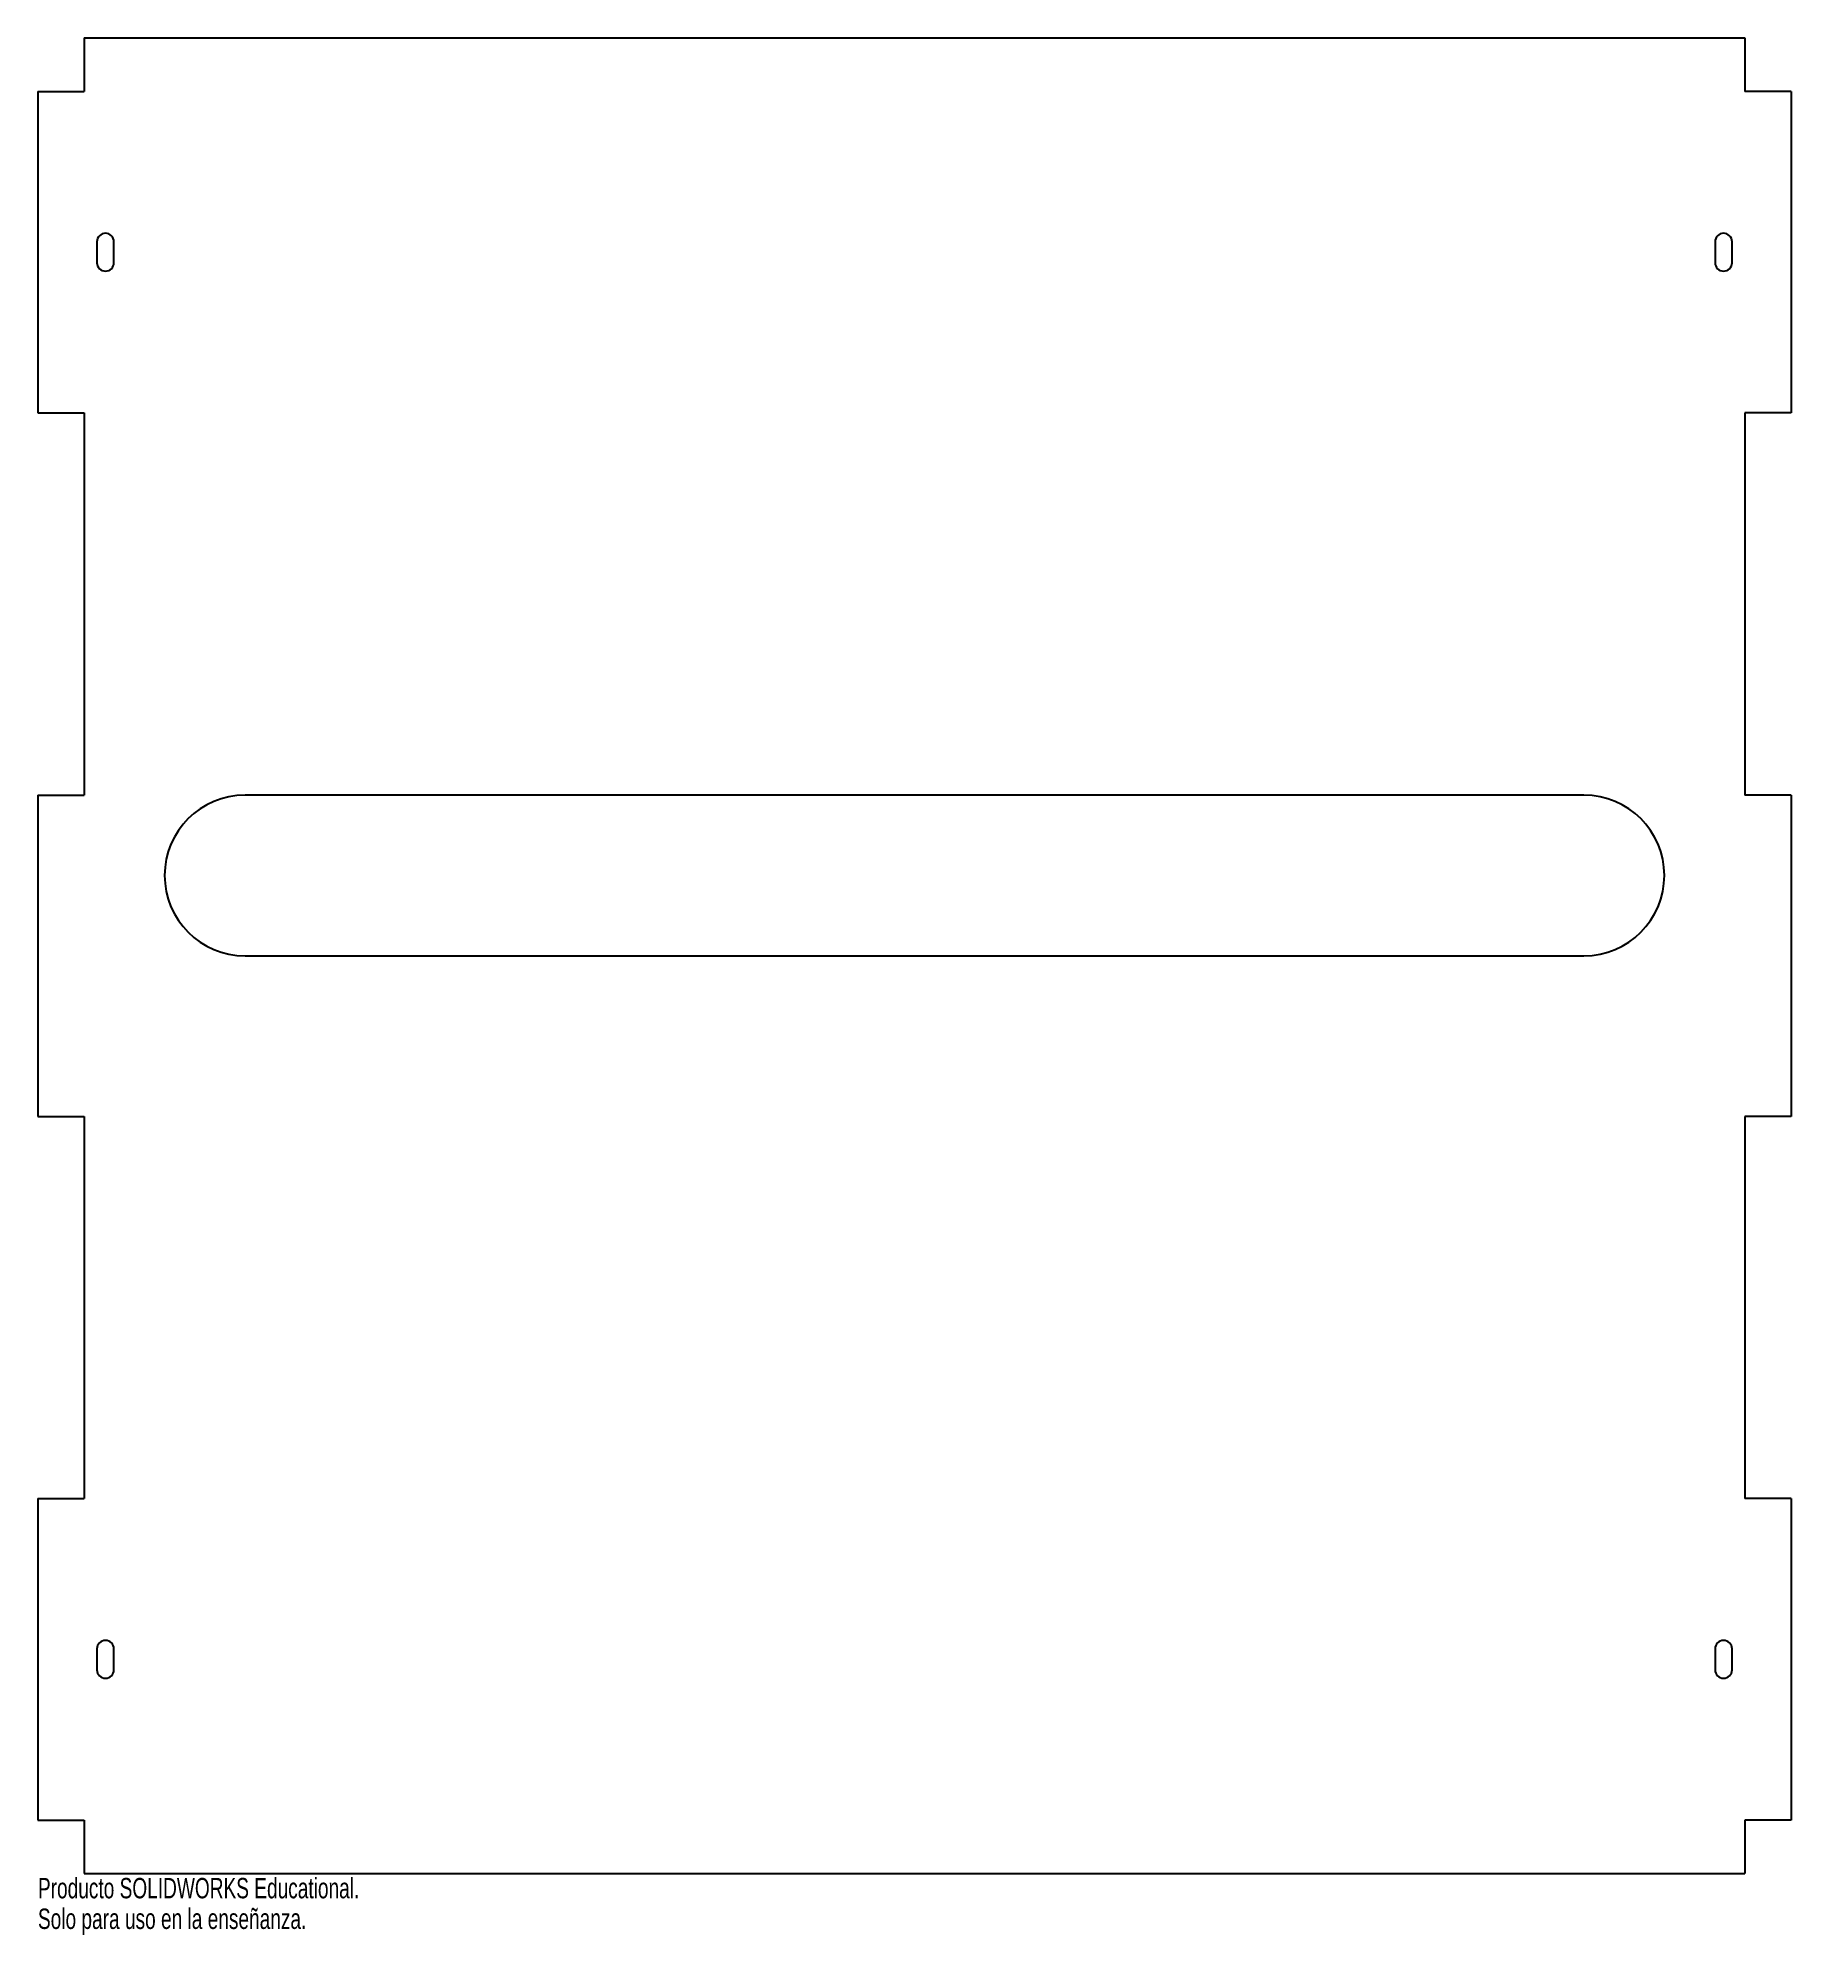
# Model space of a CAD drawing. Header units: inches. Extents: x -15.9 to 0.4, y -18.1 to -0.4.
import ezdxf

# ---------------------------------------------------------------- set-up
doc = ezdxf.new("R2010")
doc.units = ezdxf.units.IN
doc.header["$MEASUREMENT"] = 0
doc.styles.add('SLDTEXTSTYLE0', font='TXT', dxfattribs={"width": 0.7})

msp = doc.modelspace()

# ---------------------------------------------------------------- linework, layer by layer
at = {"color": 7, "linetype": 'Continuous', "lineweight": 25}
for p, q in [((-15.5, -0.433), (0, -0.433)), ((-15.5, -0.433), (-15.5, -0.933)), ((0, -0.433), (0, -0.933)), ((-15.933, -0.933), (-15.5, -0.933)), ((-15.933, -0.933), (-15.933, -3.933)), ((0.433, -0.933), (0, -0.933)), ((0.433, -0.933), (0.433, -3.933)), ((-15.382, -2.335), (-15.382, -2.531)), ((-15.224, -2.531), (-15.224, -2.335)), ((-0.276, -2.335), (-0.276, -2.531)), ((-0.118, -2.531), (-0.118, -2.335)), ((-15.933, -3.933), (-15.5, -3.933)), ((-15.5, -3.933), (-15.5, -7.5)), ((0, -3.933), (0, -7.5)), ((0.433, -3.933), (0, -3.933)), ((-15.933, -7.5), (-15.5, -7.5)), ((-15.933, -7.5), (-15.933, -10.5)), ((-1.5, -7.5), (-14, -7.5)), ((0.433, -7.5), (0, -7.5)), ((0.433, -7.5), (0.433, -10.5)), ((-14, -9), (-1.5, -9)), ((-15.933, -10.5), (-15.5, -10.5)), ((-15.5, -10.5), (-15.5, -14.067)), ((0, -10.5), (0, -14.067)), ((0.433, -10.5), (0, -10.5)), ((-15.933, -14.067), (-15.5, -14.067)), ((-15.933, -14.067), (-15.933, -17.067)), ((0.433, -14.067), (0, -14.067)), ((0.433, -14.067), (0.433, -17.067)), ((-15.382, -15.469), (-15.382, -15.665)), ((-15.224, -15.665), (-15.224, -15.469)), ((-0.276, -15.469), (-0.276, -15.665)), ((-0.118, -15.665), (-0.118, -15.469)), ((-15.933, -17.067), (-15.5, -17.067)), ((-15.5, -17.067), (-15.5, -17.567)), ((0, -17.067), (0, -17.567)), ((0.433, -17.067), (0, -17.067)), ((-15.5, -17.567), (0, -17.567))]:
    msp.add_line(p, q, dxfattribs=at)
for centre, radius, start, end in [((-15.303, -2.335), 0.0787, 0, 180), ((-0.197, -2.335), 0.0787, 0, 180), ((-15.303, -2.531), 0.0787, 180, 0), ((-0.197, -2.531), 0.0787, 180, 0), ((-14, -8.25), 0.75, 90, 270), ((-1.5, -8.25), 0.75, 270, 90), ((-15.303, -15.469), 0.0787, 0, 180), ((-0.197, -15.469), 0.0787, 0, 180), ((-15.303, -15.665), 0.0787, 180, 0), ((-0.197, -15.665), 0.0787, 180, 0)]:
    msp.add_arc(centre, radius, start, end, dxfattribs=at)

# ---------------------------------------------------------------- texts
at = {"color": 7, "linetype": 'Continuous', "char_height": 0.1903, "attachment_point": 1, "style": 'SLDTEXTSTYLE0'}
for s, insert in [('Producto SOLIDWORKS Educational.', (-15.933, -17.607)), ('Solo para uso en la enseñanza.', (-15.933, -17.893))]:
    msp.add_mtext(s, dxfattribs=dict(at, insert=insert))

doc.saveas('drawing.dxf')
